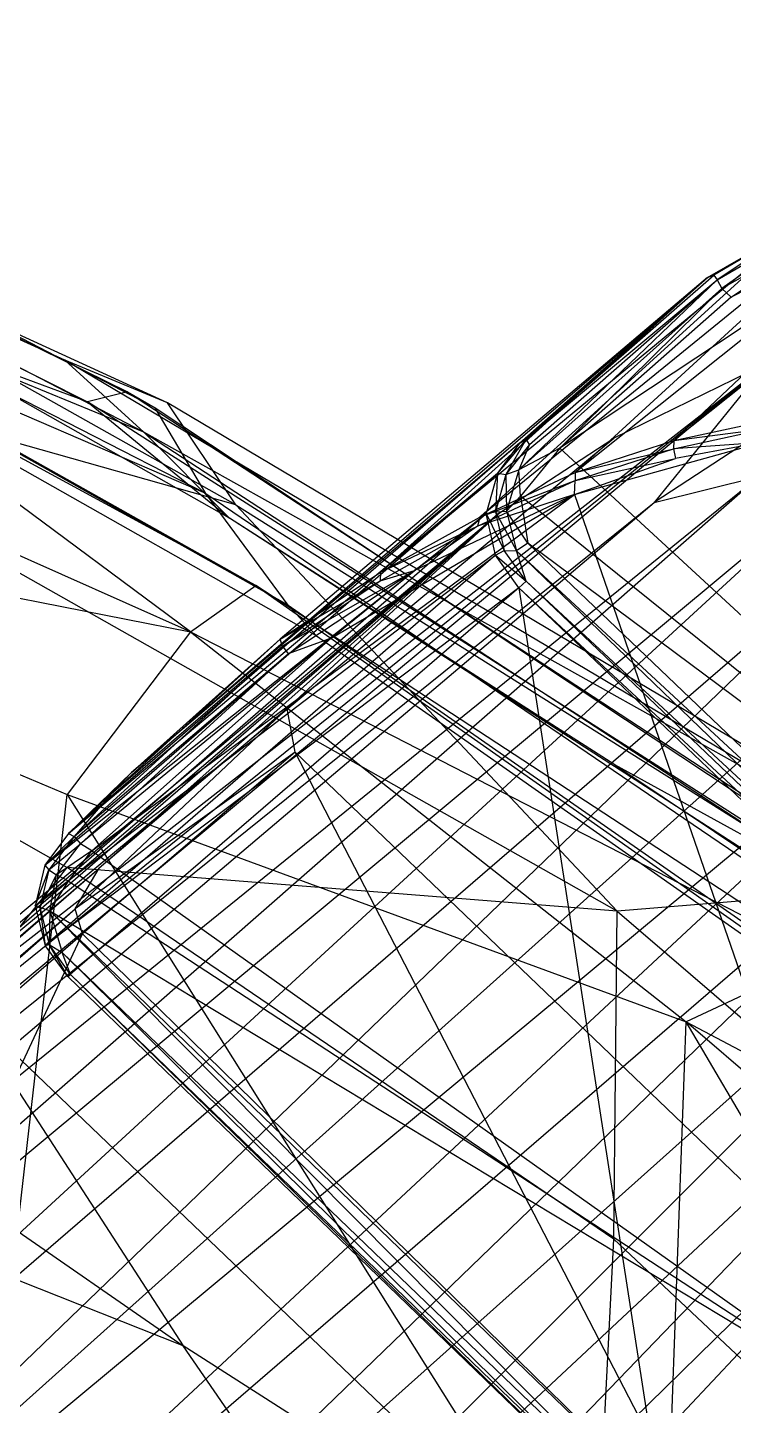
# Model space of a CAD drawing. Extents: x 11992 to 29481, y -6727 to 6811.
# Drawn here: x 17386.12 to 17409.3, y -979.02 to -933.75 of the extents above; entities that cross this region are included whole.
import ezdxf

# ---------------------------------------------------------------- set-up
doc = ezdxf.new("R2010")
doc.units = 0
doc.header["$MEASUREMENT"] = 0
doc.layers.get('0').update_dxf_attribs({"color": 8, "linetype": 'CONTINUOUS'})

msp = doc.modelspace()

# ---------------------------------------------------------------- linework, layer by layer
for p, q in [((17365.061, -933.749, -2001.898), (17389.399, -945.712, -2001.972)), ((17391.974, -949.059, -1998.593), (17362.817, -934.156, -1998.899)), ((17420.823, -936.578, -2436.219), (17407.341, -947.319, -2362.052)), ((17392.953, -949.429, -2027.445), (17370.588, -936.845, -2021.499)), ((17390.71, -946.083, -2017.453), (17370.588, -936.845, -2021.499)), ((17389.939, -947.04, -2003.467), (17371.02, -937.243, -2003.71)), ((17387.341, -944.676, -2007.318), (17371.02, -937.243, -2003.71)), ((17371.102, -937.514, -2003.443), (17388.082, -946.042, -2003.507)), ((17390.307, -946.245, -1999.899), (17372.809, -937.141, -1999.924)), ((17417.804, -937.427, -2436.243), (17404.105, -948.364, -2362.088)), ((17417.804, -937.427, -2436.243), (17407.341, -947.319, -2362.052)), ((17391.464, -953.607, -1994.75), (17358.362, -938.801, -1994.933)), ((17414.617, -938.727, -2436.267), (17400.969, -949.83, -2362.117)), ((17417.135, -938.594, -2436.89), (17403.596, -947.567, -2437.014)), ((17414.617, -938.727, -2436.267), (17404.105, -948.364, -2362.088)), ((17417.135, -938.594, -2436.89), (17409.222, -942.606, -2436.971)), ((17413.398, -939.786, -2436.85), (17408.919, -942.321, -2436.916)), ((17409.222, -942.606, -2436.971), (17413.398, -939.786, -2436.85)), ((17411.641, -940.122, -2436.284), (17397.711, -951.643, -2362.14)), ((17411.641, -940.122, -2436.284), (17400.969, -949.83, -2362.117)), ((17408.445, -941.961, -2435.902), (17411.641, -940.122, -2436.284)), ((17411.641, -940.122, -2436.284), (17408.657, -941.885, -2436.401)), ((17411.641, -940.122, -2436.284), (17408.767, -942.037, -2436.729)), ((17408.767, -942.037, -2436.729), (17411.869, -940.227, -2436.67)), ((17411.869, -940.227, -2436.67), (17408.919, -942.321, -2436.916)), ((17394.673, -952.727, -1998.446), (17375.571, -941.961, -1998.694)), ((17391.974, -949.059, -1998.593), (17375.571, -941.961, -1998.694)), ((17389.528, -958.219, -2362.625), (17408.445, -941.961, -2435.902)), ((17408.445, -941.961, -2435.902), (17394.418, -953.846, -2362.178)), ((17408.445, -941.961, -2435.902), (17397.711, -951.643, -2362.14)), ((17408.767, -942.037, -2436.729), (17402.256, -948.275, -2437.009)), ((17402.279, -947.402, -2436.034), (17408.445, -941.961, -2435.902)), ((17402.493, -947.273, -2436.455), (17408.657, -941.885, -2436.401)), ((17408.445, -941.961, -2435.902), (17402.493, -947.273, -2436.455)), ((17402.493, -947.273, -2436.455), (17408.767, -942.037, -2436.729)), ((17402.603, -947.448, -2436.774), (17408.767, -942.037, -2436.729)), ((17408.445, -941.961, -2435.902), (17408.657, -941.885, -2436.401)), ((17408.657, -941.885, -2436.401), (17408.767, -942.037, -2436.729)), ((17408.767, -942.037, -2436.729), (17408.919, -942.321, -2436.916)), ((17391.464, -953.607, -1994.75), (17376.392, -942.391, -1998.745)), ((17376.392, -942.391, -1998.745), (17393.62, -952.081, -1999.549)), ((17408.919, -942.321, -2436.916), (17402.256, -948.275, -2437.009)), ((17403.596, -947.567, -2437.014), (17408.919, -942.321, -2436.916)), ((17409.222, -942.606, -2436.971), (17408.919, -942.321, -2436.916)), ((17395.61, -953.734, -1999.326), (17375.851, -942.545, -1999.617)), ((17393.62, -952.081, -1999.549), (17376.44, -942.744, -1999.651)), ((17409.222, -942.606, -2436.971), (17403.596, -947.567, -2437.014)), ((17392.953, -949.429, -2027.445), (17370.839, -943.192, -2040.478)), ((17405.483, -962.784, -2041.69), (17370.839, -943.192, -2040.478)), ((17415.972, -943.266, -2396.51), (17406.699, -949.358, -2358.669)), ((17389.939, -947.04, -2003.467), (17382.07, -943.829, -2003.305)), ((17392.746, -949.867, -2003.326), (17382.07, -943.829, -2003.305)), ((17392.747, -949.867, -2003.326), (17382.07, -943.829, -2003.305)), ((17388.082, -946.042, -2003.507), (17382.07, -943.829, -2003.305)), ((17389.939, -947.04, -2003.467), (17387.341, -944.676, -2007.318)), ((17414.146, -960.588, -2007.805), (17387.341, -944.676, -2007.318)), ((17390.71, -946.083, -2017.453), (17387.341, -944.676, -2007.318)), ((17346.858, -996.092, -2067.093), (17410.399, -944.777, -2396.503)), ((17350.758, -994.372, -2067.072), (17410.399, -944.777, -2396.503)), ((17375.459, -972.047, -2238.231), (17410.399, -944.777, -2396.503)), ((17410.399, -944.777, -2396.503), (17405.369, -947.241, -2396.509)), ((17410.399, -944.777, -2396.503), (17406.699, -949.358, -2358.669)), ((17389.399, -945.712, -2001.972), (17388.082, -946.042, -2003.507)), ((17415.122, -963.319, -2003.707), (17388.082, -946.042, -2003.507)), ((17388.082, -946.042, -2003.507), (17392.747, -949.867, -2003.326)), ((17389.399, -945.712, -2001.972), (17418.525, -964.787, -2002.499)), ((17389.399, -945.712, -2001.972), (17390.307, -946.245, -1999.899)), ((17414.309, -960.103, -2017.876), (17390.71, -946.083, -2017.453)), ((17392.953, -949.429, -2027.445), (17390.71, -946.083, -2017.453)), ((17390.307, -946.245, -1999.899), (17417.361, -964.176, -1999.764)), ((17391.974, -949.059, -1998.593), (17390.307, -946.245, -1999.899)), ((17407.331, -947.586, -2361.667), (17410.333, -946.933, -2361.631)), ((17407.341, -947.319, -2362.052), (17410.349, -946.664, -2362.014)), ((17407.341, -947.319, -2362.052), (17410.333, -946.933, -2361.631)), ((17359.898, -947.374, -1990.986), (17391.464, -953.607, -1994.75)), ((17359.898, -947.374, -1990.986), (17387.419, -958.949, -1990.861)), ((17375.459, -972.047, -2238.231), (17405.369, -947.241, -2396.509)), ((17402.279, -947.402, -2436.034), (17387.464, -960.227, -2362.236)), ((17402.279, -947.402, -2436.034), (17389.528, -958.219, -2362.625)), ((17389.939, -947.04, -2003.467), (17417.272, -964.884, -2003.198)), ((17414.146, -960.588, -2007.805), (17389.939, -947.04, -2003.467)), ((17389.939, -947.04, -2003.467), (17392.746, -949.867, -2003.326)), ((17402.493, -947.273, -2436.455), (17401.554, -948.387, -2436.501)), ((17402.279, -947.402, -2436.034), (17401.554, -948.387, -2436.501)), ((17401.615, -949.689, -2396.51), (17405.369, -947.241, -2396.509)), ((17402.493, -947.273, -2436.455), (17401.826, -948.43, -2436.882)), ((17402.603, -947.448, -2436.774), (17401.826, -948.43, -2436.882)), ((17402.603, -947.448, -2436.774), (17402.256, -948.275, -2437.009)), ((17402.279, -947.402, -2436.034), (17402.493, -947.273, -2436.455)), ((17402.603, -947.448, -2436.774), (17402.493, -947.273, -2436.455)), ((17404.081, -949.089, -2361.484), (17410.219, -947.381, -2361.416)), ((17404.105, -948.364, -2362.088), (17407.341, -947.319, -2362.052)), ((17407.341, -947.319, -2362.052), (17407.331, -947.586, -2361.667)), ((17410.219, -947.381, -2361.416), (17407.331, -947.586, -2361.667)), ((17410.219, -947.381, -2361.416), (17407.394, -947.91, -2361.484)), ((17403.596, -947.567, -2437.014), (17402.256, -948.275, -2437.009)), ((17403.596, -947.567, -2437.014), (17402.304, -949.147, -2437.187)), ((17425.675, -967.934, -2436.993), (17403.596, -947.567, -2437.014)), ((17404.081, -949.089, -2361.484), (17407.394, -947.91, -2361.484)), ((17404.105, -948.364, -2362.088), (17407.331, -947.586, -2361.667)), ((17404.105, -948.628, -2361.703), (17407.331, -947.586, -2361.667)), ((17404.105, -948.628, -2361.703), (17407.394, -947.91, -2361.484)), ((17407.331, -947.586, -2361.667), (17407.394, -947.91, -2361.484)), ((17358.57, -993.666, -2066.653), (17413.311, -948.099, -2361.081)), ((17362.671, -994.687, -2067.007), (17413.311, -948.099, -2361.081)), ((17386.686, -961.268, -2362.333), (17401.554, -948.387, -2436.501)), ((17387.464, -960.227, -2362.236), (17401.554, -948.387, -2436.501)), ((17400.969, -949.83, -2362.117), (17404.105, -948.364, -2362.088)), ((17401.554, -948.387, -2436.501), (17401.183, -949.717, -2436.653)), ((17401.554, -948.387, -2436.501), (17401.485, -949.663, -2437.029)), ((17401.554, -948.387, -2436.501), (17401.826, -948.43, -2436.882)), ((17401.826, -948.43, -2436.882), (17402.256, -948.275, -2437.009)), ((17402.256, -948.275, -2437.009), (17401.844, -949.639, -2437.207)), ((17402.304, -949.147, -2437.187), (17402.256, -948.275, -2437.009)), ((17404.105, -948.364, -2362.088), (17404.105, -948.628, -2361.703)), ((17354.543, -993.526, -2066.667), (17410.14, -948.499, -2359.421)), ((17358.57, -993.666, -2066.653), (17410.14, -948.499, -2359.421)), ((17362.671, -994.687, -2067.007), (17416.168, -948.517, -2361.48)), ((17366.255, -996.635, -2066.64), (17416.168, -948.517, -2361.48)), ((17400.9, -950.132, -2361.732), (17404.105, -948.628, -2361.703)), ((17400.969, -949.83, -2362.117), (17404.105, -948.628, -2361.703)), ((17401.826, -948.43, -2436.882), (17401.485, -949.663, -2437.029)), ((17401.826, -948.43, -2436.882), (17401.844, -949.639, -2437.207)), ((17404.081, -949.089, -2361.484), (17404.105, -948.628, -2361.703)), ((17406.699, -949.358, -2358.669), (17410.14, -948.499, -2359.421)), ((17388.226, -960.794, -2361.59), (17404.081, -949.089, -2361.484)), ((17394.673, -952.727, -1998.446), (17391.974, -949.059, -1998.593)), ((17391.974, -949.059, -1998.593), (17416.01, -965.401, -1998.443)), ((17396.085, -953.812, -2361.53), (17404.081, -949.089, -2361.484)), ((17404.081, -949.089, -2361.484), (17398.825, -951.591, -2361.559)), ((17404.081, -949.089, -2361.484), (17400.9, -950.132, -2361.732)), ((17402.304, -949.147, -2437.187), (17401.844, -949.639, -2437.207)), ((17425.675, -967.934, -2436.993), (17402.304, -949.147, -2437.187)), ((17402.304, -949.147, -2437.187), (17402.545, -950.684, -2437.349)), ((17404.081, -949.089, -2361.484), (17414.603, -979.523, -2361.548)), ((17325.878, -1015.07, -2067.208), (17401.615, -949.689, -2396.51)), ((17338.945, -1002.153, -2067.023), (17401.615, -949.689, -2396.51)), ((17350.758, -994.372, -2067.072), (17406.699, -949.358, -2358.669)), ((17354.543, -993.526, -2066.667), (17406.699, -949.358, -2358.669)), ((17366.255, -996.635, -2066.64), (17418.674, -949.618, -2361.398)), ((17401.615, -949.689, -2396.51), (17375.459, -972.047, -2238.231)), ((17386.372, -962.602, -2362.462), (17401.183, -949.717, -2436.653)), ((17386.686, -961.268, -2362.333), (17401.183, -949.717, -2436.653)), ((17401.615, -949.689, -2396.51), (17388.469, -961.363, -2363.949)), ((17392.953, -949.429, -2027.445), (17413.156, -962.144, -2028.475)), ((17392.953, -949.429, -2027.445), (17405.483, -962.784, -2041.69)), ((17394.645, -956.12, -2396.512), (17401.615, -949.689, -2396.51)), ((17401.183, -949.717, -2436.653), (17401.485, -949.663, -2437.029)), ((17401.183, -949.717, -2436.653), (17401.774, -950.931, -2437.117)), ((17401.491, -951.081, -2436.743), (17401.183, -949.717, -2436.653)), ((17401.485, -949.663, -2437.029), (17401.844, -949.639, -2437.207)), ((17401.485, -949.663, -2437.029), (17401.774, -950.931, -2437.117)), ((17401.485, -949.663, -2437.029), (17402.171, -950.941, -2437.304)), ((17401.844, -949.639, -2437.207), (17402.171, -950.941, -2437.304)), ((17402.545, -950.684, -2437.349), (17401.844, -949.639, -2437.207)), ((17366.957, -949.802, -2055.54), (17387.423, -961.342, -2055.27)), ((17413.104, -963, -2003.602), (17392.746, -949.867, -2003.326)), ((17405.401, -957.968, -2003.413), (17392.747, -949.867, -2003.326)), ((17397.696, -951.925, -2361.753), (17400.9, -950.132, -2361.732)), ((17397.711, -951.643, -2362.14), (17400.969, -949.83, -2362.117)), ((17397.711, -951.643, -2362.14), (17400.9, -950.132, -2361.732)), ((17400.9, -950.132, -2361.732), (17398.825, -951.591, -2361.559)), ((17400.969, -949.83, -2362.117), (17400.9, -950.132, -2361.732)), ((17386.372, -962.602, -2362.462), (17401.491, -951.081, -2436.743)), ((17401.491, -951.081, -2436.743), (17386.699, -963.91, -2362.532)), ((17401.491, -951.081, -2436.743), (17401.774, -950.931, -2437.117)), ((17402.256, -952.161, -2436.747), (17401.491, -951.081, -2436.743)), ((17401.491, -951.081, -2436.743), (17402.498, -951.94, -2437.132)), ((17401.774, -950.931, -2437.117), (17402.171, -950.941, -2437.304)), ((17402.498, -951.94, -2437.132), (17401.774, -950.931, -2437.117)), ((17402.545, -950.684, -2437.349), (17402.171, -950.941, -2437.304)), ((17422.084, -969.373, -2437.346), (17402.171, -950.941, -2437.304)), ((17402.498, -951.94, -2437.132), (17402.171, -950.941, -2437.304)), ((17421.259, -969.346, -2437.305), (17402.171, -950.941, -2437.304)), ((17422.084, -969.373, -2437.346), (17402.545, -950.684, -2437.349)), ((17425.675, -967.934, -2436.993), (17402.545, -950.684, -2437.349)), ((17366.255, -996.635, -2066.64), (17420.962, -951.145, -2361.966)), ((17369.392, -999.178, -2066.632), (17420.962, -951.145, -2361.966)), ((17394.418, -953.846, -2362.178), (17397.711, -951.643, -2362.14)), ((17394.418, -953.846, -2362.178), (17397.696, -951.925, -2361.753)), ((17394.487, -954.07, -2361.796), (17398.825, -951.591, -2361.559)), ((17394.487, -954.07, -2361.796), (17397.696, -951.925, -2361.753)), ((17394.678, -954.323, -2361.608), (17398.825, -951.591, -2361.559)), ((17396.085, -953.812, -2361.53), (17398.825, -951.591, -2361.559)), ((17397.696, -951.925, -2361.753), (17398.825, -951.591, -2361.559)), ((17397.711, -951.643, -2362.14), (17397.696, -951.925, -2361.753)), ((17402.256, -952.161, -2436.747), (17402.498, -951.94, -2437.132)), ((17421.037, -969.633, -2437.13), (17402.498, -951.94, -2437.132)), ((17402.498, -951.94, -2437.132), (17421.259, -969.346, -2437.305)), ((17402.256, -952.161, -2436.747), (17386.699, -963.91, -2362.532)), ((17402.256, -952.161, -2436.747), (17387.438, -964.926, -2362.531)), ((17391.464, -953.607, -1994.75), (17393.62, -952.081, -1999.549)), ((17412.278, -964.3, -1998.598), (17393.62, -952.081, -1999.549)), ((17393.62, -952.081, -1999.549), (17411.763, -964.842, -1999.387)), ((17402.256, -952.161, -2436.747), (17407.189, -984.002, -2362.553)), ((17420.847, -969.879, -2436.77), (17402.256, -952.161, -2436.747)), ((17402.256, -952.161, -2436.747), (17421.037, -969.633, -2437.13)), ((17394.673, -952.727, -1998.446), (17414.786, -966.744, -1998.415)), ((17394.673, -952.727, -1998.446), (17395.61, -953.734, -1999.326)), ((17369.392, -999.178, -2066.632), (17422.621, -953.262, -2361.807)), ((17371.969, -1002.182, -2066.996), (17422.621, -953.262, -2361.807)), ((17391.464, -953.607, -1994.75), (17387.419, -958.949, -1990.861)), ((17396.085, -953.812, -2361.53), (17387.854, -960.566, -2361.649)), ((17388.226, -960.794, -2361.59), (17396.085, -953.812, -2361.53)), ((17391.464, -953.607, -1994.75), (17412.278, -964.3, -1998.598)), ((17391.464, -953.607, -1994.75), (17407.745, -966.415, -1993.49)), ((17396.085, -953.812, -2361.53), (17394.678, -954.323, -2361.608)), ((17395.61, -953.734, -1999.326), (17416.896, -968.675, -1999.531)), ((17387.651, -960.327, -2361.833), (17394.487, -954.07, -2361.796)), ((17388.871, -958.913, -2362.133), (17394.418, -953.846, -2362.178)), ((17388.871, -958.913, -2362.133), (17394.487, -954.07, -2361.796)), ((17389.528, -958.219, -2362.625), (17394.418, -953.846, -2362.178)), ((17394.487, -954.07, -2361.796), (17394.418, -953.846, -2362.178)), ((17394.487, -954.07, -2361.796), (17394.678, -954.323, -2361.608)), ((17387.651, -960.327, -2361.833), (17394.678, -954.323, -2361.608)), ((17387.854, -960.566, -2361.649), (17394.678, -954.323, -2361.608)), ((17371.969, -1002.182, -2066.996), (17423.864, -955.787, -2362.055)), ((17373.74, -1005.958, -2066.638), (17423.864, -955.787, -2362.055)), ((17394.645, -956.12, -2396.512), (17387.684, -962.698, -2361.535)), ((17394.645, -956.12, -2396.512), (17388.469, -961.363, -2363.949)), ((17394.908, -957.552, -2396.51), (17394.645, -956.12, -2396.512)), ((17362.136, -956.953, -2064.437), (17391.232, -977.055, -2064.683)), ((17394.908, -957.552, -2396.51), (17387.684, -962.698, -2361.535)), ((17394.908, -957.552, -2396.51), (17387.917, -963.523, -2361.581)), ((17414.828, -976.67, -2396.507), (17394.908, -957.552, -2396.51)), ((17408.325, -983.491, -2360.928), (17394.908, -957.552, -2396.51)), ((17389.528, -958.219, -2362.625), (17387.464, -960.227, -2362.236)), ((17389.528, -958.219, -2362.625), (17388.871, -958.913, -2362.133)), ((17405.401, -957.968, -2003.413), (17414.058, -963.777, -2003.41)), ((17415.122, -963.319, -2003.707), (17405.401, -957.968, -2003.413)), ((17373.74, -1005.958, -2066.638), (17424.287, -958.708, -2361.382)), ((17374.847, -1009.984, -2066.643), (17424.287, -958.708, -2361.382)), ((17384.129, -987.597, -1980.987), (17387.419, -958.949, -1990.861)), ((17387.419, -958.949, -1990.861), (17406.895, -989.971, -1984.636)), ((17387.419, -958.949, -1990.861), (17407.745, -966.415, -1993.49)), ((17387.464, -960.227, -2362.236), (17388.871, -958.913, -2362.133)), ((17388.871, -958.913, -2362.133), (17387.651, -960.327, -2361.833)), ((17387.464, -960.227, -2362.236), (17386.686, -961.268, -2362.333)), ((17386.686, -961.268, -2362.333), (17387.651, -960.327, -2361.833)), ((17387.651, -960.327, -2361.833), (17386.816, -961.422, -2361.954)), ((17386.816, -961.422, -2361.954), (17387.854, -960.566, -2361.649)), ((17387.068, -961.589, -2361.768), (17387.854, -960.566, -2361.649)), ((17387.464, -960.227, -2362.236), (17387.651, -960.327, -2361.833)), ((17387.651, -960.327, -2361.833), (17387.854, -960.566, -2361.649)), ((17388.226, -960.794, -2361.59), (17387.854, -960.566, -2361.649)), ((17388.226, -960.794, -2361.59), (17387.068, -961.589, -2361.768)), ((17387.46, -961.79, -2361.703), (17388.226, -960.794, -2361.59)), ((17388.226, -960.794, -2361.59), (17414.603, -979.523, -2361.548)), ((17324.871, -1016.593, -2067.299), (17388.469, -961.363, -2363.949)), ((17325.878, -1015.07, -2067.208), (17388.469, -961.363, -2363.949)), ((17383.898, -965.759, -2061.633), (17387.423, -961.342, -2055.27)), ((17386.686, -961.268, -2362.333), (17386.372, -962.602, -2362.462)), ((17386.372, -962.602, -2362.462), (17386.816, -961.422, -2361.954)), ((17386.816, -961.422, -2361.954), (17386.522, -962.658, -2362.087)), ((17386.686, -961.268, -2362.333), (17386.816, -961.422, -2361.954)), ((17386.816, -961.422, -2361.954), (17387.068, -961.589, -2361.768)), ((17405.377, -973.559, -2054.6), (17387.423, -961.342, -2055.27)), ((17405.483, -962.784, -2041.69), (17387.423, -961.342, -2055.27)), ((17387.684, -962.698, -2361.535), (17388.469, -961.363, -2363.949)), ((17374.847, -1009.984, -2066.643), (17424.012, -961.824, -2360.344)), ((17374.974, -1014.026, -2066.654), (17424.012, -961.824, -2360.344)), ((17386.522, -962.658, -2362.087), (17387.068, -961.589, -2361.768)), ((17386.849, -962.767, -2361.887), (17387.068, -961.589, -2361.768)), ((17386.849, -962.767, -2361.887), (17387.46, -961.79, -2361.703)), ((17387.46, -961.79, -2361.703), (17387.068, -961.589, -2361.768)), ((17387.46, -961.79, -2361.703), (17414.603, -979.523, -2361.548)), ((17413.156, -962.144, -2028.475), (17405.483, -962.784, -2041.69)), ((17324.871, -1016.593, -2067.299), (17387.684, -962.698, -2361.535)), ((17325.104, -1017.802, -2067.227), (17387.684, -962.698, -2361.535)), ((17386.372, -962.602, -2362.462), (17386.699, -963.91, -2362.532)), ((17386.372, -962.602, -2362.462), (17386.522, -962.658, -2362.087)), ((17386.849, -962.767, -2361.887), (17386.522, -962.658, -2362.087)), ((17386.522, -962.658, -2362.087), (17386.699, -963.91, -2362.532)), ((17386.522, -962.658, -2362.087), (17386.822, -963.871, -2362.159)), ((17386.849, -962.767, -2361.887), (17386.822, -963.871, -2362.159)), ((17386.849, -962.767, -2361.887), (17414.603, -979.523, -2361.548)), ((17386.849, -962.767, -2361.887), (17408.902, -984.068, -2361.872)), ((17386.849, -962.767, -2361.887), (17387.256, -964.139, -2361.984)), ((17386.849, -962.767, -2361.887), (17408.068, -984.15, -2361.97)), ((17387.917, -963.523, -2361.581), (17387.684, -962.698, -2361.535)), ((17405.377, -973.559, -2054.6), (17405.483, -962.784, -2041.69)), ((17405.483, -962.784, -2041.69), (17434.254, -987.513, -2042.012)), ((17325.104, -1017.802, -2067.227), (17387.917, -963.523, -2361.581)), ((17350.694, -1043.403, -2067.162), (17387.917, -963.523, -2361.581)), ((17408.325, -983.491, -2360.928), (17387.917, -963.523, -2361.581)), ((17386.699, -963.91, -2362.532), (17386.822, -963.871, -2362.159)), ((17387.438, -964.926, -2362.531), (17386.699, -963.91, -2362.532)), ((17386.822, -963.871, -2362.159), (17387.256, -964.139, -2361.984)), ((17387.438, -964.926, -2362.531), (17386.822, -963.871, -2362.159)), ((17387.533, -964.855, -2362.171), (17386.822, -963.871, -2362.159)), ((17387.256, -964.139, -2361.984), (17408.068, -984.15, -2361.97)), ((17407.257, -983.898, -2362.171), (17387.256, -964.139, -2361.984)), ((17387.533, -964.855, -2362.171), (17387.256, -964.139, -2361.984)), ((17412.278, -964.3, -1998.598), (17407.745, -966.415, -1993.49)), ((17387.438, -964.926, -2362.531), (17387.533, -964.855, -2362.171)), ((17407.189, -984.002, -2362.553), (17387.438, -964.926, -2362.531)), ((17407.189, -984.002, -2362.553), (17387.533, -964.855, -2362.171)), ((17407.257, -983.898, -2362.171), (17387.533, -964.855, -2362.171)), ((17404.758, -985.72, -2063.453), (17383.898, -965.759, -2061.633)), ((17383.898, -965.759, -2061.633), (17391.232, -977.055, -2064.683)), ((17406.895, -989.971, -1984.636), (17407.745, -966.415, -1993.49)), ((17431.572, -986.87, -1994.865), (17407.745, -966.415, -1993.49)), ((17407.745, -966.415, -1993.49), (17426.962, -976.604, -1998.819)), ((17433.808, -1010.813, -1986.916), (17407.745, -966.415, -1993.49)), ((17391.232, -977.055, -2064.683), (17379.67, -972.493, -2065.627)), ((17404.758, -985.72, -2063.453), (17405.377, -973.559, -2054.6)), ((17424.135, -991.215, -2055.073), (17405.377, -973.559, -2054.6)), ((17404.758, -985.72, -2063.453), (17391.232, -977.055, -2064.683)), ((17406.538, -999.38, -2065.783), (17391.232, -977.055, -2064.683))]:
    msp.add_line(p, q)

doc.saveas('drawing.dxf')
